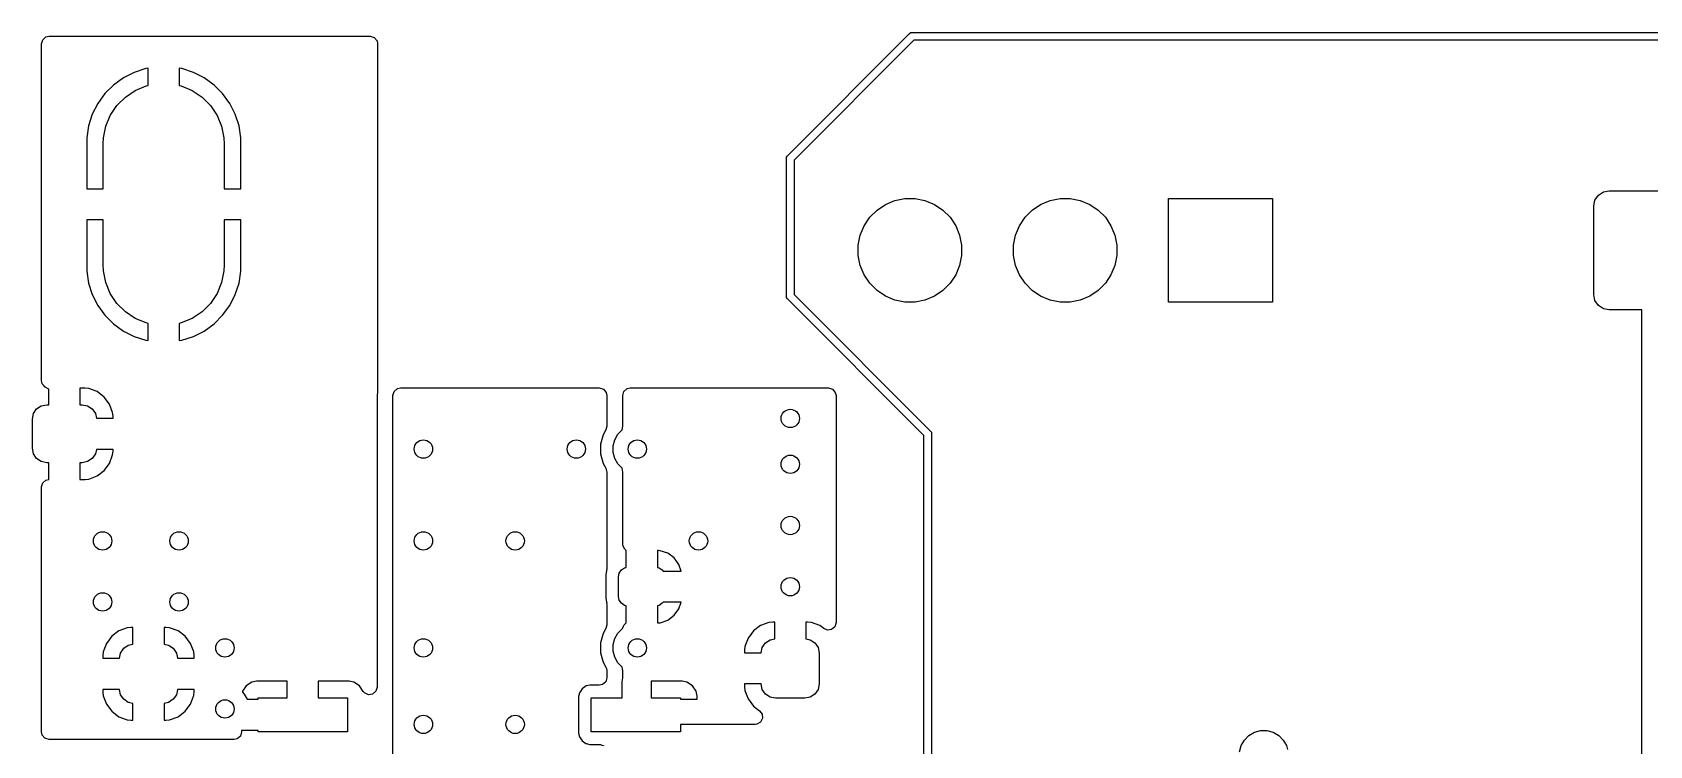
# Model space of a CAD drawing. Extents: x 0.98 to 8.13, y -3.46 to -0.83.
# Drawn here: x 4.039 to 5.081, y -1.372 to -0.913 of the extents above; entities that cross this region are included whole.
import ezdxf

# ---------------------------------------------------------------- set-up
doc = ezdxf.new("R2010")
doc.units = 0
doc.header["$MEASUREMENT"] = 0
doc.layers.add('BLACK', color=7, linetype='CONTINUOUS')

msp = doc.modelspace()

# ---------------------------------------------------------------- linework, layer by layer
at = {"layer": 'BLACK', "linetype": 'CONTINUOUS'}
for p, q in [((4.0461, -0.9176), (4.0481, -0.9158)), ((4.0481, -0.9158), (4.0502, -0.9154)), ((4.0502, -0.9154), (4.2569, -0.9154)), ((4.2569, -0.9154), (4.2596, -0.9161)), ((4.2596, -0.9161), (4.2614, -0.9182)), ((4.5258, -0.9923), (4.6045, -0.9136)), ((4.6045, -0.9136), (4.6053, -0.913)), ((4.6053, -0.913), (4.6063, -0.9129)), ((4.6053, -0.913), (4.6053, -0.913)), ((4.6063, -0.9129), (5.5217, -0.9129)), ((4.0453, -0.9202), (4.0461, -0.9176)), ((4.0453, -0.9807), (4.0453, -0.9202)), ((4.2614, -0.9182), (4.2618, -0.9202)), ((4.2618, -0.9202), (4.2618, -1.1437)), ((4.6073, -0.9179), (4.5301, -0.9951)), ((5.5206, -0.9179), (4.6073, -0.9179)), ((4.1124, -0.9362), (4.105, -0.9386)), ((4.114, -0.9359), (4.1124, -0.9362)), ((4.114, -0.9471), (4.114, -0.9359)), ((4.114, -0.9359), (4.114, -0.9359)), ((4.1356, -0.9362), (4.134, -0.9359)), ((4.134, -0.9359), (4.134, -0.9471)), ((4.1431, -0.9386), (4.1356, -0.9362)), ((4.0917, -0.9468), (4.0861, -0.9523)), ((4.098, -0.9422), (4.0917, -0.9468)), ((4.0917, -0.9468), (4.0917, -0.9468)), ((4.105, -0.9386), (4.098, -0.9422)), ((4.1056, -0.9503), (4.1127, -0.9473)), ((4.1127, -0.9473), (4.114, -0.9471)), ((4.134, -0.9471), (4.1353, -0.9473)), ((4.1353, -0.9473), (4.1424, -0.9503)), ((4.15, -0.9422), (4.1431, -0.9386)), ((4.1564, -0.9468), (4.15, -0.9422)), ((4.1619, -0.9523), (4.1564, -0.9468)), ((4.1564, -0.9468), (4.1564, -0.9468)), ((4.0861, -0.9523), (4.0815, -0.9586)), ((4.0861, -0.9523), (4.0861, -0.9523)), ((4.0939, -0.9599), (4.0993, -0.9545)), ((4.0993, -0.9545), (4.1056, -0.9503)), ((4.1424, -0.9503), (4.1487, -0.9545)), ((4.1487, -0.9545), (4.1541, -0.9599)), ((4.1665, -0.9586), (4.1619, -0.9523)), ((4.1619, -0.9523), (4.1619, -0.9523)), ((4.078, -0.9656), (4.0756, -0.973)), ((4.0815, -0.9586), (4.078, -0.9656)), ((4.0867, -0.9733), (4.0896, -0.9663)), ((4.0896, -0.9663), (4.0939, -0.9599)), ((4.1541, -0.9599), (4.1584, -0.9663)), ((4.1584, -0.9663), (4.1613, -0.9733)), ((4.17, -0.9656), (4.1665, -0.9586)), ((4.1725, -0.973), (4.17, -0.9656)), ((4.0756, -0.973), (4.0744, -0.9807)), ((4.0852, -0.9808), (4.0867, -0.9733)), ((4.1613, -0.9733), (4.1628, -0.9808)), ((4.1737, -0.9807), (4.1725, -0.973)), ((4.0453, -1.137), (4.0453, -0.9807)), ((4.0744, -0.9807), (4.0744, -1.0136)), ((4.085, -0.9846), (4.0852, -0.9808)), ((4.085, -1.0136), (4.085, -0.9846)), ((4.1628, -0.9808), (4.163, -0.9846)), ((4.163, -0.9846), (4.163, -1.0136)), ((4.1737, -1.0136), (4.1737, -0.9807)), ((4.5251, -0.9941), (4.5252, -0.9931)), ((4.5251, -1.0827), (4.5251, -0.9941)), ((4.5252, -0.9931), (4.5258, -0.9923)), ((4.5301, -0.9951), (4.5301, -1.0816)), ((4.0744, -1.0136), (4.085, -1.0136)), ((4.163, -1.0136), (4.1737, -1.0136)), ((4.595, -1.0211), (4.6014, -1.0198)), ((4.6014, -1.0198), (4.608, -1.0198)), ((4.608, -1.0198), (4.6144, -1.0211)), ((4.695, -1.0211), (4.7014, -1.0198)), ((4.7014, -1.0198), (4.708, -1.0198)), ((4.708, -1.0198), (4.7144, -1.0211)), ((4.7713, -1.0866), (4.7713, -1.0197)), ((4.7713, -1.0197), (4.8382, -1.0197)), ((4.8382, -1.0197), (4.8382, -1.0866)), ((5.0453, -1.0246), (5.046, -1.0208)), ((5.046, -1.0208), (5.0482, -1.0176)), ((5.0482, -1.0176), (5.0514, -1.0155)), ((5.0514, -1.0155), (5.0551, -1.0148)), ((5.0551, -1.0148), (5.1024, -1.0148)), ((4.5789, -1.0319), (4.5835, -1.0273)), ((4.5835, -1.0273), (4.5889, -1.0236)), ((4.5889, -1.0236), (4.595, -1.0211)), ((4.6144, -1.0211), (4.6205, -1.0236)), ((4.6205, -1.0236), (4.626, -1.0273)), ((4.626, -1.0273), (4.6306, -1.0319)), ((4.6789, -1.0319), (4.6835, -1.0273)), ((4.6835, -1.0273), (4.6889, -1.0236)), ((4.6889, -1.0236), (4.695, -1.0211)), ((4.7144, -1.0211), (4.7205, -1.0236)), ((4.7205, -1.0236), (4.726, -1.0273)), ((4.726, -1.0273), (4.7306, -1.0319)), ((5.0453, -1.0817), (5.0453, -1.0246)), ((4.0744, -1.0336), (4.0744, -1.0665)), ((4.085, -1.0336), (4.0744, -1.0336)), ((4.085, -1.0626), (4.085, -1.0336)), ((4.1737, -1.0336), (4.163, -1.0336)), ((4.163, -1.0336), (4.163, -1.0626)), ((4.1737, -1.0665), (4.1737, -1.0336)), ((4.5727, -1.0434), (4.5752, -1.0374)), ((4.5752, -1.0374), (4.5789, -1.0319)), ((4.6306, -1.0319), (4.6342, -1.0374)), ((4.6342, -1.0374), (4.6367, -1.0434)), ((4.6727, -1.0434), (4.6752, -1.0374)), ((4.6752, -1.0374), (4.6789, -1.0319)), ((4.7306, -1.0319), (4.7342, -1.0374)), ((4.7342, -1.0374), (4.7367, -1.0434)), ((4.5714, -1.0499), (4.5727, -1.0434)), ((4.5714, -1.0564), (4.5714, -1.0499)), ((4.6367, -1.0434), (4.638, -1.0499)), ((4.638, -1.0499), (4.638, -1.0564)), ((4.6714, -1.0499), (4.6727, -1.0434)), ((4.6714, -1.0564), (4.6714, -1.0499)), ((4.7367, -1.0434), (4.738, -1.0499)), ((4.738, -1.0499), (4.738, -1.0564)), ((4.0852, -1.0664), (4.085, -1.0626)), ((4.163, -1.0626), (4.1628, -1.0664)), ((4.5727, -1.0629), (4.5714, -1.0564)), ((4.638, -1.0564), (4.6367, -1.0629)), ((4.6727, -1.0629), (4.6714, -1.0564)), ((4.738, -1.0564), (4.7367, -1.0629)), ((4.0744, -1.0665), (4.0756, -1.0742)), ((4.0867, -1.0739), (4.0852, -1.0664)), ((4.1628, -1.0664), (4.1613, -1.0739)), ((4.1725, -1.0742), (4.1737, -1.0665)), ((4.5752, -1.0689), (4.5727, -1.0629)), ((4.5789, -1.0744), (4.5752, -1.0689)), ((4.6342, -1.0689), (4.6306, -1.0744)), ((4.6367, -1.0629), (4.6342, -1.0689)), ((4.6752, -1.0689), (4.6727, -1.0629)), ((4.6789, -1.0744), (4.6752, -1.0689)), ((4.7342, -1.0689), (4.7306, -1.0744)), ((4.7367, -1.0629), (4.7342, -1.0689)), ((4.0756, -1.0742), (4.078, -1.0817)), ((4.078, -1.0817), (4.0815, -1.0886)), ((4.0896, -1.081), (4.0867, -1.0739)), ((4.0939, -1.0873), (4.0896, -1.081)), ((4.1584, -1.081), (4.1541, -1.0873)), ((4.1613, -1.0739), (4.1584, -1.081)), ((4.1665, -1.0886), (4.17, -1.0817)), ((4.17, -1.0817), (4.1725, -1.0742)), ((4.5252, -1.0836), (4.5251, -1.0827)), ((4.5301, -1.0816), (4.6179, -1.1695)), ((4.5835, -1.079), (4.5789, -1.0744)), ((4.5889, -1.0827), (4.5835, -1.079)), ((4.595, -1.0852), (4.5889, -1.0827)), ((4.6205, -1.0827), (4.6144, -1.0852)), ((4.626, -1.079), (4.6205, -1.0827)), ((4.6306, -1.0744), (4.626, -1.079)), ((4.6835, -1.079), (4.6789, -1.0744)), ((4.6889, -1.0827), (4.6835, -1.079)), ((4.695, -1.0852), (4.6889, -1.0827)), ((4.7205, -1.0827), (4.7144, -1.0852)), ((4.726, -1.079), (4.7205, -1.0827)), ((4.7306, -1.0744), (4.726, -1.079)), ((5.046, -1.0855), (5.0453, -1.0817)), ((4.0815, -1.0886), (4.0861, -1.095)), ((4.0993, -1.0927), (4.0939, -1.0873)), ((4.1056, -1.097), (4.0993, -1.0927)), ((4.1487, -1.0927), (4.1424, -1.097)), ((4.1541, -1.0873), (4.1487, -1.0927)), ((4.1619, -1.095), (4.1665, -1.0886)), ((4.5258, -1.0844), (4.5252, -1.0836)), ((4.6136, -1.1723), (4.5258, -1.0844)), ((4.6014, -1.0865), (4.595, -1.0852)), ((4.608, -1.0865), (4.6014, -1.0865)), ((4.6144, -1.0852), (4.608, -1.0865)), ((4.7014, -1.0865), (4.695, -1.0852)), ((4.708, -1.0865), (4.7014, -1.0865)), ((4.7144, -1.0852), (4.708, -1.0865)), ((4.8382, -1.0866), (4.7713, -1.0866)), ((5.0482, -1.0887), (5.046, -1.0855)), ((5.0514, -1.0908), (5.0482, -1.0887)), ((5.0551, -1.0915), (5.0514, -1.0908)), ((5.0762, -1.0915), (5.0551, -1.0915)), ((5.0762, -1.6929), (5.0762, -1.0915)), ((4.0861, -1.095), (4.0861, -1.095)), ((4.0861, -1.095), (4.0917, -1.1005)), ((4.0917, -1.1005), (4.0917, -1.1005)), ((4.0917, -1.1005), (4.098, -1.1051)), ((4.1127, -1.0999), (4.1056, -1.097)), ((4.114, -1.1002), (4.1127, -1.0999)), ((4.114, -1.1113), (4.114, -1.1002)), ((4.1353, -1.0999), (4.134, -1.1002)), ((4.134, -1.1002), (4.134, -1.1113)), ((4.1424, -1.097), (4.1353, -1.0999)), ((4.15, -1.1051), (4.1564, -1.1005)), ((4.1564, -1.1005), (4.1619, -1.095)), ((4.1564, -1.1005), (4.1564, -1.1005)), ((4.1619, -1.095), (4.1619, -1.095)), ((4.098, -1.1051), (4.105, -1.1086)), ((4.105, -1.1086), (4.1124, -1.111)), ((4.1124, -1.111), (4.114, -1.1113)), ((4.134, -1.1113), (4.1356, -1.111)), ((4.1356, -1.111), (4.1431, -1.1086)), ((4.1431, -1.1086), (4.15, -1.1051)), ((4.0457, -1.139), (4.0453, -1.137)), ((4.0458, -1.1391), (4.0457, -1.139)), ((4.0458, -1.1392), (4.0458, -1.1391)), ((4.0467, -1.1401), (4.0458, -1.1392)), ((4.0475, -1.1411), (4.0467, -1.1401)), ((4.0476, -1.1411), (4.0475, -1.1411)), ((4.0476, -1.1412), (4.0476, -1.1411)), ((4.05, -1.1426), (4.0476, -1.1412)), ((4.05, -1.1526), (4.05, -1.1426)), ((4.0733, -1.1419), (4.07, -1.1419)), ((4.07, -1.1419), (4.07, -1.1526)), ((4.0757, -1.1421), (4.0733, -1.1419)), ((4.0811, -1.1441), (4.0757, -1.1421)), ((4.0857, -1.1476), (4.0811, -1.1441)), ((4.0811, -1.1441), (4.0811, -1.1441)), ((4.2618, -1.1444), (4.2614, -1.1466)), ((4.2618, -1.1437), (4.2618, -1.1444)), ((4.2717, -1.1466), (4.2724, -1.144)), ((4.2724, -1.144), (4.2745, -1.1422)), ((4.2745, -1.1422), (4.2765, -1.1417)), ((4.2765, -1.1417), (4.4046, -1.1417)), ((4.4046, -1.1417), (4.4072, -1.1425)), ((4.4072, -1.1425), (4.409, -1.1446)), ((4.409, -1.1446), (4.4094, -1.1466)), ((4.4197, -1.1466), (4.4204, -1.144)), ((4.4204, -1.144), (4.4225, -1.1422)), ((4.4225, -1.1422), (4.4245, -1.1417)), ((4.4245, -1.1417), (4.5522, -1.1417)), ((4.5522, -1.1417), (4.5548, -1.1425)), ((4.5548, -1.1425), (4.5566, -1.1446)), ((4.5566, -1.1446), (4.5571, -1.1466)), ((4.0401, -1.1583), (4.0421, -1.1553)), ((4.0421, -1.1553), (4.0451, -1.1533)), ((4.0451, -1.1533), (4.0487, -1.1526)), ((4.0487, -1.1526), (4.05, -1.1526)), ((4.07, -1.1526), (4.0714, -1.1526)), ((4.0714, -1.1526), (4.0749, -1.1533)), ((4.0749, -1.1533), (4.078, -1.1553)), ((4.078, -1.1553), (4.08, -1.1583)), ((4.0891, -1.1522), (4.0857, -1.1476)), ((4.0911, -1.1576), (4.0891, -1.1522)), ((4.0891, -1.1522), (4.0891, -1.1522)), ((4.2614, -1.1466), (4.2614, -1.3344)), ((4.2717, -1.3829), (4.2717, -1.1466)), ((4.4094, -1.1466), (4.4094, -1.1664)), ((4.4197, -1.1664), (4.4197, -1.1466)), ((4.5571, -1.1466), (4.5571, -1.2928)), ((4.0394, -1.1619), (4.0401, -1.1583)), ((4.0394, -1.1806), (4.0394, -1.1619)), ((4.08, -1.1583), (4.0806, -1.1613)), ((4.0806, -1.1613), (4.0914, -1.1613)), ((4.0914, -1.16), (4.0911, -1.1576)), ((4.0914, -1.1613), (4.0914, -1.16)), ((4.0914, -1.16), (4.0914, -1.16)), ((4.4094, -1.1664), (4.4088, -1.1688)), ((4.4193, -1.1688), (4.4197, -1.1664)), ((4.407, -1.1719), (4.4054, -1.178)), ((4.4088, -1.1688), (4.407, -1.1719)), ((4.407, -1.1719), (4.407, -1.1719)), ((4.4135, -1.179), (4.4146, -1.1751)), ((4.4146, -1.1751), (4.4166, -1.1715)), ((4.4166, -1.1715), (4.4193, -1.1688)), ((4.6136, -1.4163), (4.6136, -1.1723)), ((4.6179, -1.1695), (4.6185, -1.1703)), ((4.6185, -1.1703), (4.6186, -1.1713)), ((4.6186, -1.1713), (4.6186, -1.4173)), ((4.0401, -1.1842), (4.0394, -1.1806)), ((4.0421, -1.1872), (4.0401, -1.1842)), ((4.0451, -1.1892), (4.0421, -1.1872)), ((4.078, -1.1872), (4.0749, -1.1892)), ((4.08, -1.1842), (4.078, -1.1872)), ((4.0806, -1.1813), (4.08, -1.1842)), ((4.0914, -1.1813), (4.0806, -1.1813)), ((4.0891, -1.1903), (4.0911, -1.1849)), ((4.0911, -1.1849), (4.0914, -1.1825)), ((4.0914, -1.1825), (4.0914, -1.1813)), ((4.0914, -1.1825), (4.0914, -1.1825)), ((4.4054, -1.178), (4.4054, -1.179)), ((4.4054, -1.179), (4.4054, -1.179)), ((4.4054, -1.179), (4.4054, -1.1832)), ((4.4054, -1.1832), (4.4054, -1.1832)), ((4.4054, -1.1832), (4.4054, -1.1842)), ((4.4054, -1.1842), (4.407, -1.1903)), ((4.4135, -1.1832), (4.4135, -1.179)), ((4.4146, -1.1871), (4.4135, -1.1832)), ((4.4166, -1.1907), (4.4146, -1.1871)), ((4.0487, -1.19), (4.0451, -1.1892)), ((4.05, -1.19), (4.0487, -1.19)), ((4.05, -1.2006), (4.05, -1.19)), ((4.0714, -1.19), (4.07, -1.19)), ((4.07, -1.19), (4.07, -1.2006)), ((4.0749, -1.1892), (4.0714, -1.19)), ((4.0811, -1.1984), (4.0857, -1.1949)), ((4.0857, -1.1949), (4.0891, -1.1903)), ((4.0891, -1.1903), (4.0891, -1.1903)), ((4.407, -1.1903), (4.4088, -1.1934)), ((4.4088, -1.1934), (4.4094, -1.1959)), ((4.4094, -1.1959), (4.4094, -1.2581)), ((4.4193, -1.1934), (4.4166, -1.1907)), ((4.4197, -1.1959), (4.4193, -1.1934)), ((4.4197, -1.2421), (4.4197, -1.1959)), ((4.0453, -1.2055), (4.0461, -1.2029)), ((4.0453, -1.314), (4.0453, -1.2055)), ((4.0461, -1.2029), (4.0481, -1.2011)), ((4.0481, -1.2011), (4.05, -1.2007)), ((4.05, -1.2007), (4.05, -1.2006)), ((4.07, -1.2006), (4.0733, -1.2006)), ((4.0733, -1.2006), (4.0757, -1.2004)), ((4.0733, -1.2006), (4.0733, -1.2006)), ((4.0757, -1.2004), (4.0811, -1.1984)), ((4.0811, -1.1984), (4.0811, -1.1984)), ((4.4198, -1.2431), (4.4197, -1.2421)), ((4.4211, -1.2455), (4.4198, -1.2431)), ((4.422, -1.2464), (4.4211, -1.2455)), ((4.422, -1.2573), (4.422, -1.2464)), ((4.4428, -1.2464), (4.442, -1.2464)), ((4.442, -1.2464), (4.442, -1.2573)), ((4.4439, -1.2465), (4.4428, -1.2464)), ((4.4488, -1.2482), (4.4439, -1.2465)), ((4.4529, -1.2512), (4.4488, -1.2482)), ((4.4093, -1.2592), (4.4089, -1.262)), ((4.4094, -1.2581), (4.4093, -1.2589)), ((4.4093, -1.2589), (4.4094, -1.2589)), ((4.4094, -1.2589), (4.4093, -1.2592)), ((4.4093, -1.2592), (4.4093, -1.2592)), ((4.4174, -1.261), (4.4188, -1.2589)), ((4.4188, -1.2589), (4.4208, -1.2576)), ((4.4208, -1.2576), (4.422, -1.2573)), ((4.442, -1.2573), (4.4432, -1.2576)), ((4.4432, -1.2576), (4.4452, -1.2589)), ((4.4452, -1.2589), (4.4457, -1.2597)), ((4.4457, -1.2597), (4.4574, -1.2597)), ((4.4559, -1.2554), (4.4529, -1.2512)), ((4.4574, -1.2597), (4.4559, -1.2554)), ((4.4089, -1.262), (4.4089, -1.262)), ((4.4089, -1.262), (4.4089, -1.262)), ((4.4089, -1.262), (4.4089, -1.2773)), ((4.4169, -1.2634), (4.4174, -1.261)), ((4.4169, -1.276), (4.4169, -1.2634)), ((4.4089, -1.2773), (4.4094, -1.2805)), ((4.4094, -1.2805), (4.4093, -1.2805)), ((4.4093, -1.2805), (4.4094, -1.2813)), ((4.4094, -1.2813), (4.4094, -1.2943)), ((4.4174, -1.2784), (4.4169, -1.276)), ((4.4188, -1.2804), (4.4174, -1.2784)), ((4.4208, -1.2818), (4.4188, -1.2804)), ((4.4452, -1.2804), (4.4432, -1.2818)), ((4.4457, -1.2797), (4.4452, -1.2804)), ((4.4574, -1.2797), (4.4457, -1.2797)), ((4.4559, -1.284), (4.4574, -1.2797)), ((4.422, -1.282), (4.4208, -1.2818)), ((4.422, -1.293), (4.422, -1.282)), ((4.4432, -1.2818), (4.442, -1.282)), ((4.442, -1.282), (4.442, -1.293)), ((4.4439, -1.2929), (4.4488, -1.2912)), ((4.4488, -1.2912), (4.4529, -1.2881)), ((4.4529, -1.2881), (4.4559, -1.284)), ((4.0905, -1.3016), (4.0871, -1.3062)), ((4.0951, -1.2982), (4.0905, -1.3016)), ((4.1005, -1.2962), (4.0951, -1.2982)), ((4.0951, -1.2982), (4.0951, -1.2982)), ((4.1029, -1.2959), (4.1005, -1.2962)), ((4.1042, -1.2959), (4.1029, -1.2959)), ((4.1042, -1.3067), (4.1042, -1.2959)), ((4.1254, -1.2959), (4.1242, -1.2959)), ((4.1242, -1.2959), (4.1242, -1.3067)), ((4.1278, -1.2962), (4.1254, -1.2959)), ((4.1332, -1.2982), (4.1278, -1.2962)), ((4.1378, -1.3016), (4.1332, -1.2982)), ((4.1332, -1.2982), (4.1332, -1.2982)), ((4.1413, -1.3062), (4.1378, -1.3016)), ((4.407, -1.2999), (4.4054, -1.3059)), ((4.4088, -1.2967), (4.407, -1.2999)), ((4.407, -1.2999), (4.407, -1.2999)), ((4.4094, -1.2943), (4.4088, -1.2967)), ((4.4146, -1.303), (4.4166, -1.2995)), ((4.4166, -1.2995), (4.4195, -1.2966)), ((4.4195, -1.2966), (4.4196, -1.2965)), ((4.4196, -1.2965), (4.4201, -1.295)), ((4.4201, -1.295), (4.4207, -1.2942)), ((4.4207, -1.2942), (4.422, -1.293)), ((4.442, -1.293), (4.4428, -1.293)), ((4.4428, -1.293), (4.4439, -1.2929)), ((4.4439, -1.2929), (4.4439, -1.2929)), ((4.5039, -1.2982), (4.5004, -1.3028)), ((4.5085, -1.2947), (4.5039, -1.2982)), ((4.5139, -1.2927), (4.5085, -1.2947)), ((4.5085, -1.2947), (4.5085, -1.2947)), ((4.5163, -1.2925), (4.5139, -1.2927)), ((4.5176, -1.2925), (4.5163, -1.2925)), ((4.5176, -1.3033), (4.5176, -1.2925)), ((4.5388, -1.2925), (4.5376, -1.2925)), ((4.5376, -1.2925), (4.5376, -1.3033)), ((4.5412, -1.2927), (4.5388, -1.2925)), ((4.5466, -1.2947), (4.5412, -1.2927)), ((4.5493, -1.2967), (4.5466, -1.2947)), ((4.5466, -1.2947), (4.5466, -1.2947)), ((4.5515, -1.2977), (4.5493, -1.2967)), ((4.5542, -1.2973), (4.5515, -1.2977)), ((4.5563, -1.2955), (4.5542, -1.2973)), ((4.5571, -1.2928), (4.5563, -1.2955)), ((4.085, -1.3116), (4.0848, -1.314)), ((4.0871, -1.3062), (4.085, -1.3116)), ((4.0871, -1.3062), (4.0871, -1.3062)), ((4.0955, -1.3158), (4.0962, -1.3124)), ((4.0962, -1.3124), (4.0982, -1.3093)), ((4.0982, -1.3093), (4.1012, -1.3073)), ((4.1012, -1.3073), (4.1042, -1.3067)), ((4.1242, -1.3067), (4.1271, -1.3073)), ((4.1271, -1.3073), (4.1301, -1.3093)), ((4.1301, -1.3093), (4.1322, -1.3124)), ((4.1322, -1.3124), (4.1328, -1.3158)), ((4.1433, -1.3116), (4.1413, -1.3062)), ((4.1413, -1.3062), (4.1413, -1.3062)), ((4.1436, -1.314), (4.1433, -1.3116)), ((4.4054, -1.3059), (4.4054, -1.3122)), ((4.4054, -1.3122), (4.407, -1.3182)), ((4.4135, -1.307), (4.4146, -1.303)), ((4.4135, -1.3111), (4.4135, -1.307)), ((4.4146, -1.3151), (4.4135, -1.3111)), ((4.4984, -1.3082), (4.4982, -1.3106)), ((4.4982, -1.3106), (4.4982, -1.3123)), ((4.4982, -1.3123), (4.5089, -1.3123)), ((4.5004, -1.3028), (4.4984, -1.3082)), ((4.5004, -1.3028), (4.5004, -1.3028)), ((4.5089, -1.3123), (4.5096, -1.3089)), ((4.5096, -1.3089), (4.5116, -1.3059)), ((4.5116, -1.3059), (4.5146, -1.3039)), ((4.5146, -1.3039), (4.5176, -1.3033)), ((4.5376, -1.3033), (4.5405, -1.3039)), ((4.5405, -1.3039), (4.5435, -1.3059)), ((4.5435, -1.3059), (4.5455, -1.3089)), ((4.5455, -1.3089), (4.5463, -1.3125)), ((4.5463, -1.3125), (4.5463, -1.3322)), ((4.0453, -1.3375), (4.0453, -1.314)), ((4.0848, -1.314), (4.0848, -1.3158)), ((4.0848, -1.3158), (4.0955, -1.3158)), ((4.1328, -1.3158), (4.1436, -1.3158)), ((4.1436, -1.3158), (4.1436, -1.314)), ((4.1436, -1.314), (4.1436, -1.314)), ((4.407, -1.3182), (4.4088, -1.3214)), ((4.4088, -1.3214), (4.409, -1.322)), ((4.409, -1.322), (4.4093, -1.3224)), ((4.4093, -1.3224), (4.4094, -1.3238)), ((4.4166, -1.3186), (4.4146, -1.3151)), ((4.4194, -1.3214), (4.4166, -1.3186)), ((4.4196, -1.3223), (4.4194, -1.3214)), ((4.4197, -1.3238), (4.4196, -1.3223)), ((4.1772, -1.3335), (4.1748, -1.337)), ((4.1807, -1.3311), (4.1772, -1.3335)), ((4.1838, -1.3305), (4.1807, -1.3311)), ((4.1807, -1.3311), (4.1807, -1.3311)), ((4.2036, -1.3305), (4.1838, -1.3305)), ((4.2036, -1.3412), (4.2036, -1.3305)), ((4.2434, -1.3305), (4.2236, -1.3305)), ((4.2236, -1.3305), (4.2236, -1.3412)), ((4.2465, -1.3311), (4.2434, -1.3305)), ((4.2501, -1.3335), (4.2465, -1.3311)), ((4.2465, -1.3311), (4.2465, -1.3311)), ((4.2525, -1.3371), (4.2501, -1.3335)), ((4.3986, -1.3331), (4.3962, -1.3336)), ((4.4046, -1.3331), (4.3986, -1.3331)), ((4.4066, -1.3327), (4.4046, -1.3331)), ((4.4087, -1.3309), (4.4066, -1.3327)), ((4.4094, -1.3283), (4.4087, -1.3309)), ((4.4094, -1.3238), (4.4094, -1.3283)), ((4.4193, -1.3309), (4.4197, -1.3283)), ((4.4193, -1.3412), (4.4193, -1.3309)), ((4.4197, -1.3283), (4.4197, -1.3238)), ((4.4579, -1.3305), (4.4381, -1.3305)), ((4.4381, -1.3305), (4.4381, -1.3412)), ((4.461, -1.3311), (4.4579, -1.3305)), ((4.4646, -1.3335), (4.461, -1.3311)), ((4.461, -1.3311), (4.461, -1.3311)), ((4.4669, -1.337), (4.4646, -1.3335)), ((4.5089, -1.3323), (4.4982, -1.3323)), ((4.4982, -1.3323), (4.4982, -1.3341)), ((4.5096, -1.3358), (4.5089, -1.3323)), ((4.5463, -1.3322), (4.5455, -1.3358)), ((4.0453, -1.3632), (4.0453, -1.3375)), ((4.0955, -1.3358), (4.0848, -1.3358)), ((4.0848, -1.3358), (4.0848, -1.3375)), ((4.0848, -1.3375), (4.085, -1.3399)), ((4.085, -1.3399), (4.0871, -1.3453)), ((4.0962, -1.3392), (4.0955, -1.3358)), ((4.0982, -1.3422), (4.0962, -1.3392)), ((4.1012, -1.3443), (4.0982, -1.3422)), ((4.1301, -1.3422), (4.1271, -1.3443)), ((4.1322, -1.3392), (4.1301, -1.3422)), ((4.1328, -1.3358), (4.1322, -1.3392)), ((4.1436, -1.3358), (4.1328, -1.3358)), ((4.1413, -1.3453), (4.1432, -1.3401)), ((4.1432, -1.3401), (4.1433, -1.3399)), ((4.1433, -1.3399), (4.1434, -1.3394)), ((4.1434, -1.3394), (4.1436, -1.3375)), ((4.1434, -1.3394), (4.1434, -1.3394)), ((4.1436, -1.3375), (4.1436, -1.3358)), ((4.1436, -1.3375), (4.1436, -1.3375)), ((4.1748, -1.337), (4.1747, -1.3376)), ((4.1747, -1.3376), (4.1759, -1.3388)), ((4.1748, -1.337), (4.1748, -1.337)), ((4.1759, -1.3388), (4.1778, -1.3422)), ((4.1778, -1.3422), (4.1849, -1.3422)), ((4.1849, -1.3422), (4.1849, -1.3412)), ((4.1849, -1.3412), (4.2036, -1.3412)), ((4.2236, -1.3412), (4.2424, -1.3412)), ((4.2424, -1.3412), (4.2424, -1.3632)), ((4.2534, -1.3381), (4.2525, -1.3371)), ((4.2559, -1.3392), (4.2534, -1.3381)), ((4.2586, -1.3388), (4.2559, -1.3392)), ((4.2607, -1.337), (4.2586, -1.3388)), ((4.2614, -1.3344), (4.2607, -1.337)), ((4.3918, -1.338), (4.3913, -1.3404)), ((4.3913, -1.3404), (4.3913, -1.3404)), ((4.3913, -1.3404), (4.3913, -1.364)), ((4.3936, -1.3354), (4.3918, -1.338)), ((4.3918, -1.338), (4.3918, -1.338)), ((4.3962, -1.3336), (4.3936, -1.3354)), ((4.3962, -1.3336), (4.3962, -1.3336)), ((4.3994, -1.3632), (4.3994, -1.3412)), ((4.3994, -1.3412), (4.4193, -1.3412)), ((4.4381, -1.3412), (4.4569, -1.3412)), ((4.4569, -1.3412), (4.4569, -1.3422)), ((4.4569, -1.3422), (4.4676, -1.3422)), ((4.4676, -1.3401), (4.4669, -1.337)), ((4.4669, -1.337), (4.4669, -1.337)), ((4.4676, -1.3422), (4.4676, -1.3401)), ((4.4676, -1.3401), (4.4676, -1.3401)), ((4.4982, -1.3341), (4.4984, -1.3365)), ((4.4984, -1.3365), (4.5004, -1.3419)), ((4.5004, -1.3419), (4.5004, -1.3419)), ((4.5004, -1.3419), (4.5039, -1.3465)), ((4.5116, -1.3388), (4.5096, -1.3358)), ((4.5146, -1.3408), (4.5116, -1.3388)), ((4.5182, -1.3415), (4.5146, -1.3408)), ((4.5369, -1.3415), (4.5182, -1.3415)), ((4.5405, -1.3408), (4.5369, -1.3415)), ((4.5435, -1.3388), (4.5405, -1.3408)), ((4.5455, -1.3358), (4.5435, -1.3388)), ((4.0871, -1.3453), (4.0871, -1.3453)), ((4.0871, -1.3453), (4.0905, -1.3499)), ((4.0905, -1.3499), (4.0951, -1.3534)), ((4.0951, -1.3534), (4.0951, -1.3534)), ((4.0951, -1.3534), (4.1005, -1.3554)), ((4.1042, -1.3449), (4.1012, -1.3443)), ((4.1042, -1.3557), (4.1042, -1.3449)), ((4.1271, -1.3443), (4.1242, -1.3449)), ((4.1242, -1.3449), (4.1242, -1.3557)), ((4.1278, -1.3554), (4.1332, -1.3534)), ((4.1332, -1.3534), (4.1378, -1.3499)), ((4.1332, -1.3534), (4.1332, -1.3534)), ((4.1378, -1.3499), (4.1413, -1.3453)), ((4.1413, -1.3453), (4.1413, -1.3453)), ((4.5039, -1.3465), (4.5079, -1.3495)), ((4.5079, -1.3495), (4.5095, -1.3517)), ((4.5095, -1.3517), (4.5097, -1.3544)), ((4.0457, -1.3653), (4.0453, -1.3632)), ((4.1005, -1.3554), (4.1029, -1.3557)), ((4.1029, -1.3557), (4.1029, -1.3557)), ((4.1029, -1.3557), (4.1042, -1.3557)), ((4.1242, -1.3557), (4.1254, -1.3557)), ((4.1254, -1.3557), (4.1278, -1.3554)), ((4.1254, -1.3557), (4.1254, -1.3557)), ((4.1742, -1.3632), (4.1734, -1.3659)), ((4.1849, -1.3622), (4.1742, -1.3622)), ((4.1742, -1.3622), (4.1742, -1.3632)), ((4.1849, -1.3632), (4.1849, -1.3622)), ((4.2424, -1.3632), (4.1849, -1.3632)), ((4.3913, -1.364), (4.3913, -1.364)), ((4.3913, -1.364), (4.3913, -1.364)), ((4.3913, -1.364), (4.3918, -1.3663)), ((4.4569, -1.3632), (4.3994, -1.3632)), ((4.505, -1.3583), (4.4569, -1.3583)), ((4.4569, -1.3583), (4.4569, -1.3632)), ((4.506, -1.3582), (4.505, -1.3583)), ((4.5084, -1.3568), (4.506, -1.3582)), ((4.5097, -1.3544), (4.5084, -1.3568)), ((4.8231, -1.3655), (4.8267, -1.3634)), ((4.8267, -1.3634), (4.8306, -1.3623)), ((4.8306, -1.3623), (4.8347, -1.3623)), ((4.8347, -1.3623), (4.8387, -1.3634)), ((4.8387, -1.3634), (4.8423, -1.3655)), ((4.0475, -1.3673), (4.0457, -1.3653)), ((4.0502, -1.3681), (4.0475, -1.3673)), ((4.1693, -1.3681), (4.0502, -1.3681)), ((4.1713, -1.3677), (4.1693, -1.3681)), ((4.1734, -1.3659), (4.1713, -1.3677)), ((4.3918, -1.3663), (4.3918, -1.3663)), ((4.3918, -1.3663), (4.3918, -1.3663)), ((4.3918, -1.3663), (4.3936, -1.3689)), ((4.3936, -1.3689), (4.396, -1.3706)), ((4.396, -1.3706), (4.3962, -1.3707)), ((4.3962, -1.3707), (4.3962, -1.3707)), ((4.3962, -1.3707), (4.3986, -1.3712)), ((4.3986, -1.3712), (4.4046, -1.3712)), ((4.4046, -1.3712), (4.4049, -1.3713)), ((4.4049, -1.3713), (4.4053, -1.3712)), ((4.4053, -1.3712), (4.4062, -1.3717)), ((4.4062, -1.3717), (4.4072, -1.372)), ((4.4072, -1.372), (4.4074, -1.3722)), ((4.8171, -1.3759), (4.8181, -1.3719)), ((4.8181, -1.3719), (4.8202, -1.3684)), ((4.8202, -1.3684), (4.8231, -1.3655)), ((4.8423, -1.3655), (4.8452, -1.3684)), ((4.8452, -1.3684), (4.8472, -1.3719)), ((4.8472, -1.3719), (4.8479, -1.3745))]:
    msp.add_line(p, q, dxfattribs=at)
at = {"layer": 'BLACK'}
for centre in [(4.5276, -1.1614), (4.2913, -1.1811), (4.3898, -1.1811), (4.4291, -1.1811), (4.5276, -1.1909), (4.5276, -1.2303), (4.0846, -1.2402), (4.1339, -1.2402), (4.2913, -1.2402), (4.3504, -1.2402), (4.4685, -1.2402), (4.5276, -1.2697), (4.0846, -1.2795), (4.1339, -1.2795), (4.1634, -1.3091), (4.2913, -1.3091), (4.4291, -1.3091), (4.1634, -1.3484), (4.2913, -1.3583), (4.3504, -1.3583)]:
    msp.add_circle(centre, 0.00591, dxfattribs=at)

doc.saveas('drawing.dxf')
